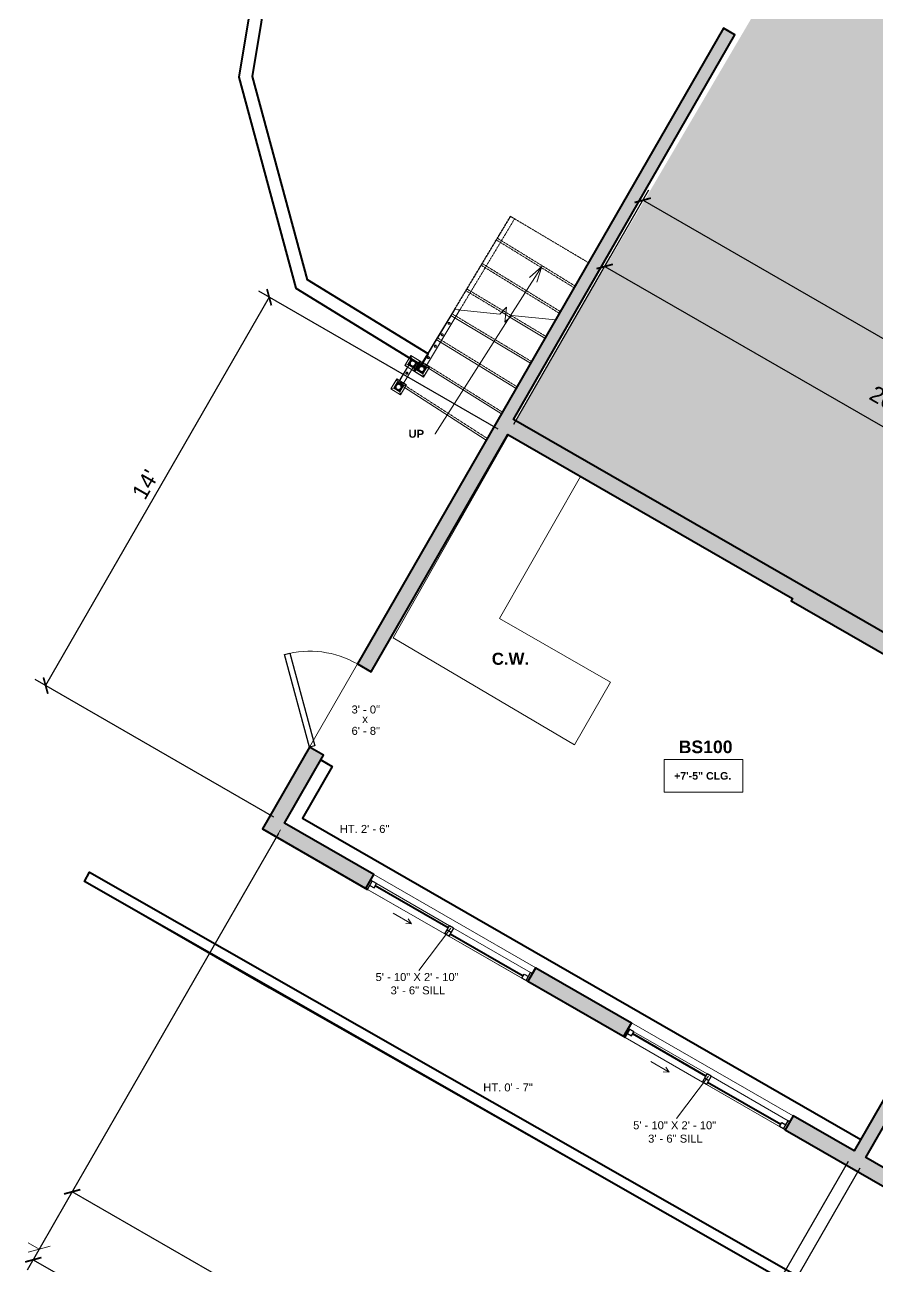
# Model space of a CAD drawing. Header units: inches. Extents: x -2078 to 106214, y -964 to 6385.
# Drawn here: x 86831.4 to 87151, y 3771.8 to 4237.1 of the extents above; entities that cross this region are included whole.
import ezdxf

# ---------------------------------------------------------------- set-up
doc = ezdxf.new("R2010")
doc.units = ezdxf.units.IN
doc.header["$MEASUREMENT"] = 0
doc.linetypes.add('Overhead 1_16_', pattern=[0.101562, 0.0625, -0.039062])
for name, color, linetype, lineweight in [('A-ANNO', 2, 'Continuous', 5), ('A-ANNO-DIMS', 1, 'Continuous', 9), ('A-ANNO-DIMS-48', 1, 'Continuous', 9), ('A-DOOR', 1, 'Continuous', 18), ('A-FLOR', 6, 'Continuous', 18), ('A-GENM', 13, 'Continuous', 9), ('A-GLAZ', 2, 'Continuous', 30), ('A-RAILING', 4, 'Continuous', 9), ('A-STRS', 4, 'Continuous', 9), ('A-STRS-MBND', 31, 'Overhead 1_16_', 9), ('A-WALL', 3, 'Continuous', 40), ('A-WINDOWS', 2, 'Continuous', 18), ('S-STRS-MBND', 31, 'Continuous', 9)]:
    doc.layers.add(name, color=color, linetype=linetype, lineweight=lineweight)
doc.layers.add('A-HATCH', color=9, linetype='Continuous')
doc.styles.add('Arial_1', font='arial.ttf', dxfattribs={"height": 0.0625})
doc.styles.add('Arial_2', font='arial.ttf', dxfattribs={"height": 3})
doc.styles.add('Arial_B_1', font='arialbd.ttf', dxfattribs={"height": 3})
doc.styles.add('Arial_B_2', font='arialbd.ttf', dxfattribs={"height": 0.125})
doc.styles.add('Arial_B_3', font='arialbd.ttf', dxfattribs={"height": 0.0625})
doc.styles.add('Arial_B_4', font='arialbd.ttf', dxfattribs={"height": 0.0625})
doc.styles.add('Jay Cad', font='arial.ttf', dxfattribs={"height": 0.125})
doc.dimstyles.new('Jay Cad - DIMS', dxfattribs={"dimtxt": 0.125, "dimasz": 0.09375, "dimexe": 0.09375, "dimexo": 0.09375, "dimgap": 0.046875, "dimtad": 1, "dimdec": 1, "dimzin": 0, "dimdsep": 46, "dimlunit": 4, "dimtxsty": 'Jay Cad', "dimblk": 'ARCHTICK', "dimcen": 0.09, "dimclrd": 1, "dimclre": 1, "dimclrt": 256, "dimadec": 0, "dimazin": 0, "dimtfac": 1, "dimtdec": 1, "dimtofl": 0, "dimtmove": 1, "dimatfit": 3, "dimfxl": 1, "dimtolj": 1, "dimtzin": 0, "dimarcsym": 0})

# ---------------------------------------------------------------- blocks, each defined once
blk = doc.blocks.new('JC- existing door Tag_quad - JC- existing door Tag_quad-839775-1ST FLOOR PLAN - BUISNESS OFFCE')
at = {"layer": 'A-ANNO', "insert": (-0.0234, 0.0378), "char_height": 0.0625, "width": 0.0505, "attachment_point": 1, "style": 'Arial_2', "bg_fill": 3, "box_fill_scale": 1.25, "bg_fill_color": 256, "bg_fill_true_color": 13158600, "bg_fill_transparency": 0}
blk.add_mtext('x', dxfattribs=at)
blk = doc.blocks.new('JC_SLIDING WINDOW - DOUBLE - SLIDING WINDOW-1478180-1ST FLOOR PLAN - BUISNESS OFFCE')
at = {"layer": 'A-GLAZ'}
for p, q in [((-35, 2.85), (-35, -3.15)), ((-35, 2.85), (-32.5, 2.85)), ((-34.25, 2.85), (-34.25, -0.65)), ((-32.5, 1.1), (-34.25, 1.1)), ((-32.5, 2.85), (-32.5, 1.1)), ((-0.875, -0.65), (-0.875, 2.85)), ((-0.875, 2.85), (0.875, 2.85)), ((0.875, 1.1), (-0.875, 1.1)), ((0.875, 2.85), (0.875, -0.65)), ((32.5, 1.1), (32.5, -0.65)), ((34.25, 1.1), (32.5, 1.1)), ((34.25, 2.85), (35, 2.85)), ((34.25, 2.85), (34.25, -0.65)), ((35, -3.15), (35, 2.85)), ((-35, -0.65), (-34.25, -0.65)), ((-0.875, -0.65), (0.875, -0.65)), ((32.5, -0.65), (35, -0.65))]:
    blk.add_line(p, q, dxfattribs=at)
at = {"layer": 'A-GLAZ', "lineweight": 9}
for p, q in [((-32.5, 2.85), (-0.875, 2.85)), ((0.875, 2.85), (34.25, 2.85)), ((-34.25, -0.65), (-0.875, -0.65)), ((0.875, -0.65), (32.5, -0.65))]:
    blk.add_line(p, q, dxfattribs=at)
at = {"layer": 'A-GLAZ', "lineweight": 40}
for p, q in [((-32.5, 1.975), (-0.875, 1.975)), ((0.875, 0.225), (32.5, 0.225))]:
    blk.add_line(p, q, dxfattribs=at)
at = {"layer": 'A-WINDOWS'}
for p, q in [((13.5, 5.85), (15.5, 6.85)), ((13.5, 5.85), (15.5, 4.85)), ((13.5, 5.85), (21.5, 5.85)), ((35, 2.85), (-35, 2.85)), ((-35, -3.15), (35, -3.15))]:
    blk.add_line(p, q, dxfattribs=at)
blk = doc.blocks.new('JC_DOOR_SINGLE PANEL - SINGLE DOOR-1478253-1ST FLOOR PLAN - BUISNESS OFFCE')
at = {"layer": 'A-DOOR', "lineweight": 30}
for p, q in [((-8.87, -27.04), (16.59, -1.59)), ((18, -3), (-7.46, -28.46)), ((16.59, -1.59), (18, -3)), ((-7.46, -28.46), (-8.87, -27.04))]:
    blk.add_line(p, q, dxfattribs=at)
at = {"layer": 'A-DOOR', "lineweight": 9}
blk.add_arc((18, -3), 36, 180, 225, dxfattribs=at)
blk = doc.blocks.new('Railing - Flat Cap - 2_ Heavy Duty Post-1520758-1ST FLOOR PLAN - BUISNESS OFFCE')
at = {"layer": 'A-RAILING'}
for p, q in [((-2.14, 2.14), (-2.16, 2.16)), ((-2.16, 2.16), (-2.16, -2.16)), ((-2.16, 2.16), (2.16, 2.16)), ((-1.34, 1.34), (-2.14, 2.14)), ((-2.14, 2.14), (-2.14, -2.14)), ((2.14, 2.14), (-2.14, 2.14)), ((-1.34, -1.34), (-1.34, 1.34)), ((1.34, 1.34), (-1.34, 1.34)), ((-1.13, 1.13), (-1.14, 1.14)), ((-1.14, 1.14), (-1.14, -1.14)), ((1.14, 1.14), (-1.14, 1.14)), ((-0.58, 0.58), (-1.1, 1.1)), ((-1, -1), (-1, 1)), ((1, 1), (-1, 1)), ((-1, 1), (-1, -1)), ((1, 1), (-1, 1)), ((-1, -1), (-1, 1)), ((-1, 1), (-1, -1)), ((-1, 1), (1, 1)), ((-1, 1), (1, 1)), ((0.91, 0.91), (-0.91, 0.91)), ((-0.91, 0.91), (-0.91, -0.91)), ((-0.91, 0.91), (0.91, 0.91)), ((-0.91, -0.91), (-0.91, 0.91)), ((1.1, 1.1), (0.58, 0.58)), ((0.91, -0.91), (0.91, 0.91)), ((0.91, 0.91), (0.91, -0.91)), ((1, 1), (1, -1)), ((1, -1), (1, 1)), ((1, -1), (1, 1)), ((1, 1), (1, -1)), ((1.14, 1.14), (1.13, 1.13)), ((1.14, -1.14), (1.14, 1.14)), ((2.14, 2.14), (1.34, 1.34)), ((1.34, 1.34), (1.34, -1.34)), ((2.16, 2.16), (2.14, 2.14)), ((2.14, -2.14), (2.14, 2.14)), ((2.16, -2.16), (2.16, 2.16)), ((-2.14, -2.14), (-2.16, -2.16)), ((-2.16, -2.16), (2.16, -2.16)), ((-1.34, -1.34), (-2.14, -2.14)), ((-2.14, -2.14), (2.14, -2.14)), ((1.34, -1.34), (-1.34, -1.34)), ((-1.13, -1.13), (-1.14, -1.14)), ((-1.14, -1.14), (1.14, -1.14)), ((-0.58, -0.58), (-1.1, -1.1)), ((1, -1), (-1, -1)), ((-1, -1), (1, -1)), ((1, -1), (-1, -1)), ((-1, -1), (1, -1)), ((-0.91, -0.91), (0.91, -0.91)), ((0.91, -0.91), (-0.91, -0.91)), ((0.58, -0.58), (1.1, -1.1)), ((1.13, -1.13), (1.14, -1.14)), ((1.34, -1.34), (2.14, -2.14)), ((2.14, -2.14), (2.16, -2.16))]:
    blk.add_line(p, q, dxfattribs=at)
for points in [[(-1.1, 1.1), (-1.1, 1.1), (-1.11, 1.11), (-1.12, 1.12), (-1.13, 1.13), (-1.13, 1.13), (-1.13, 1.13)], [(-0.55, 0.55), (-0.55, 0.55), (-0.56, 0.56), (-0.57, 0.57), (-0.58, 0.58), (-0.58, 0.58)], [(0.58, 0.58), (0.58, 0.58), (0.57, 0.57), (0.56, 0.56), (0.55, 0.55), (0.55, 0.55)], [(1.13, 1.13), (1.13, 1.13), (1.13, 1.13), (1.12, 1.12), (1.11, 1.11), (1.1, 1.1), (1.1, 1.1)], [(-1.1, -1.1), (-1.1, -1.1), (-1.11, -1.11), (-1.12, -1.12), (-1.13, -1.13), (-1.13, -1.13), (-1.13, -1.13)], [(-0.55, -0.55), (-0.55, -0.55), (-0.56, -0.56), (-0.57, -0.57), (-0.58, -0.58), (-0.58, -0.58)], [(0.55, -0.55), (0.55, -0.55), (0.56, -0.56), (0.57, -0.57), (0.58, -0.58), (0.58, -0.58)], [(1.1, -1.1), (1.1, -1.1), (1.11, -1.11), (1.12, -1.12), (1.13, -1.13), (1.13, -1.13), (1.13, -1.13)]]:
    blk.add_open_spline(points, degree=3, dxfattribs=at)
blk = doc.blocks.new('Railing - Flat Cap - 2_ Heavy Duty Post-1522975-1ST FLOOR PLAN - BUISNESS OFFCE')
at = {"layer": 'A-RAILING'}
for p, q in [((-2.14, 2.14), (-2.16, 2.16)), ((-2.16, 2.16), (-2.16, -2.16)), ((-2.16, 2.16), (2.16, 2.16)), ((-1.34, 1.34), (-2.14, 2.14)), ((-2.14, 2.14), (-2.14, -2.14)), ((2.14, 2.14), (-2.14, 2.14)), ((-1.34, -1.34), (-1.34, 1.34)), ((1.34, 1.34), (-1.34, 1.34)), ((-1.13, 1.13), (-1.14, 1.14)), ((-1.14, 1.14), (-1.14, -1.14)), ((1.14, 1.14), (-1.14, 1.14)), ((-0.58, 0.58), (-1.1, 1.1)), ((-1, -1), (-1, 1)), ((-1, 1), (-1, -1)), ((-1, 1), (1, 1)), ((-1, 1), (1, 1)), ((-1, -1), (-1, 1)), ((1, 1), (-1, 1)), ((-1, 1), (-1, -1)), ((1, 1), (-1, 1)), ((0.91, 0.91), (-0.91, 0.91)), ((-0.91, 0.91), (-0.91, -0.91)), ((-0.91, 0.91), (0.91, 0.91)), ((-0.91, -0.91), (-0.91, 0.91)), ((1.1, 1.1), (0.58, 0.58)), ((0.91, -0.91), (0.91, 0.91)), ((0.91, 0.91), (0.91, -0.91)), ((1, -1), (1, 1)), ((1, 1), (1, -1)), ((1, 1), (1, -1)), ((1, -1), (1, 1)), ((1.14, 1.14), (1.13, 1.13)), ((1.14, -1.14), (1.14, 1.14)), ((2.14, 2.14), (1.34, 1.34)), ((1.34, 1.34), (1.34, -1.34)), ((2.16, 2.16), (2.14, 2.14)), ((2.14, -2.14), (2.14, 2.14)), ((2.16, -2.16), (2.16, 2.16)), ((-2.14, -2.14), (-2.16, -2.16)), ((-2.16, -2.16), (2.16, -2.16)), ((-1.34, -1.34), (-2.14, -2.14)), ((-2.14, -2.14), (2.14, -2.14)), ((1.34, -1.34), (-1.34, -1.34)), ((-1.13, -1.13), (-1.14, -1.14)), ((-1.14, -1.14), (1.14, -1.14)), ((-0.58, -0.58), (-1.1, -1.1)), ((1, -1), (-1, -1)), ((-1, -1), (1, -1)), ((1, -1), (-1, -1)), ((-1, -1), (1, -1)), ((-0.91, -0.91), (0.91, -0.91)), ((0.91, -0.91), (-0.91, -0.91)), ((0.58, -0.58), (1.1, -1.1)), ((1.13, -1.13), (1.14, -1.14)), ((1.34, -1.34), (2.14, -2.14)), ((2.14, -2.14), (2.16, -2.16))]:
    blk.add_line(p, q, dxfattribs=at)
for points in [[(-1.1, 1.1), (-1.1, 1.1), (-1.11, 1.11), (-1.12, 1.12), (-1.13, 1.13), (-1.13, 1.13), (-1.13, 1.13)], [(-0.55, 0.55), (-0.55, 0.55), (-0.56, 0.56), (-0.57, 0.57), (-0.58, 0.58), (-0.58, 0.58)], [(0.58, 0.58), (0.58, 0.58), (0.57, 0.57), (0.56, 0.56), (0.55, 0.55), (0.55, 0.55)], [(1.13, 1.13), (1.13, 1.13), (1.13, 1.13), (1.12, 1.12), (1.11, 1.11), (1.1, 1.1), (1.1, 1.1)], [(-1.1, -1.1), (-1.1, -1.1), (-1.11, -1.11), (-1.12, -1.12), (-1.13, -1.13), (-1.13, -1.13), (-1.13, -1.13)], [(-0.55, -0.55), (-0.55, -0.55), (-0.56, -0.56), (-0.57, -0.57), (-0.58, -0.58), (-0.58, -0.58)], [(0.55, -0.55), (0.55, -0.55), (0.56, -0.56), (0.57, -0.57), (0.58, -0.58), (0.58, -0.58)], [(1.1, -1.1), (1.1, -1.1), (1.11, -1.11), (1.12, -1.12), (1.13, -1.13), (1.13, -1.13), (1.13, -1.13)]]:
    blk.add_open_spline(points, degree=3, dxfattribs=at)
blk = doc.blocks.new('Railing - Flat Cap - 2_ Heavy Duty Post-1516491-1ST FLOOR PLAN - BUISNESS OFFCE')
at = {"layer": 'A-RAILING'}
for p, q in [((-2.14, 2.14), (-2.16, 2.16)), ((-2.16, 2.16), (-2.16, -2.16)), ((-2.16, 2.16), (2.16, 2.16)), ((-1.34, 1.34), (-2.14, 2.14)), ((-2.14, 2.14), (-2.14, -2.14)), ((2.14, 2.14), (-2.14, 2.14)), ((-1.34, -1.34), (-1.34, 1.34)), ((1.34, 1.34), (-1.34, 1.34)), ((-1.13, 1.13), (-1.14, 1.14)), ((-1.14, 1.14), (-1.14, -1.14)), ((1.14, 1.14), (-1.14, 1.14)), ((-0.58, 0.58), (-1.1, 1.1)), ((-1, -1), (-1, 1)), ((-1, 1), (-1, -1)), ((-1, 1), (1, 1)), ((-1, 1), (1, 1)), ((-1, -1), (-1, 1)), ((1, 1), (-1, 1)), ((-1, 1), (-1, -1)), ((1, 1), (-1, 1)), ((0.91, 0.91), (-0.91, 0.91)), ((-0.91, 0.91), (-0.91, -0.91)), ((-0.91, 0.91), (0.91, 0.91)), ((-0.91, -0.91), (-0.91, 0.91)), ((1.1, 1.1), (0.58, 0.58)), ((0.91, -0.91), (0.91, 0.91)), ((0.91, 0.91), (0.91, -0.91)), ((1, -1), (1, 1)), ((1, 1), (1, -1)), ((1, 1), (1, -1)), ((1, -1), (1, 1)), ((1.14, 1.14), (1.13, 1.13)), ((1.14, -1.14), (1.14, 1.14)), ((2.14, 2.14), (1.34, 1.34)), ((1.34, 1.34), (1.34, -1.34)), ((2.16, 2.16), (2.14, 2.14)), ((2.14, -2.14), (2.14, 2.14)), ((2.16, -2.16), (2.16, 2.16)), ((-2.14, -2.14), (-2.16, -2.16)), ((-2.16, -2.16), (2.16, -2.16)), ((-1.34, -1.34), (-2.14, -2.14)), ((-2.14, -2.14), (2.14, -2.14)), ((1.34, -1.34), (-1.34, -1.34)), ((-1.13, -1.13), (-1.14, -1.14)), ((-1.14, -1.14), (1.14, -1.14)), ((-0.58, -0.58), (-1.1, -1.1)), ((1, -1), (-1, -1)), ((-1, -1), (1, -1)), ((1, -1), (-1, -1)), ((-1, -1), (1, -1)), ((-0.91, -0.91), (0.91, -0.91)), ((0.91, -0.91), (-0.91, -0.91)), ((0.58, -0.58), (1.1, -1.1)), ((1.13, -1.13), (1.14, -1.14)), ((1.34, -1.34), (2.14, -2.14)), ((2.14, -2.14), (2.16, -2.16))]:
    blk.add_line(p, q, dxfattribs=at)
for points in [[(-1.1, 1.1), (-1.1, 1.1), (-1.11, 1.11), (-1.12, 1.12), (-1.13, 1.13), (-1.13, 1.13), (-1.13, 1.13)], [(-0.55, 0.55), (-0.55, 0.55), (-0.56, 0.56), (-0.57, 0.57), (-0.58, 0.58), (-0.58, 0.58)], [(0.58, 0.58), (0.58, 0.58), (0.57, 0.57), (0.56, 0.56), (0.55, 0.55), (0.55, 0.55)], [(1.13, 1.13), (1.13, 1.13), (1.13, 1.13), (1.12, 1.12), (1.11, 1.11), (1.1, 1.1), (1.1, 1.1)], [(-1.1, -1.1), (-1.1, -1.1), (-1.11, -1.11), (-1.12, -1.12), (-1.13, -1.13), (-1.13, -1.13), (-1.13, -1.13)], [(-0.55, -0.55), (-0.55, -0.55), (-0.56, -0.56), (-0.57, -0.57), (-0.58, -0.58), (-0.58, -0.58)], [(0.55, -0.55), (0.55, -0.55), (0.56, -0.56), (0.57, -0.57), (0.58, -0.58), (0.58, -0.58)], [(1.1, -1.1), (1.1, -1.1), (1.11, -1.11), (1.12, -1.12), (1.13, -1.13), (1.13, -1.13), (1.13, -1.13)]]:
    blk.add_open_spline(points, degree=3, dxfattribs=at)
blk = doc.blocks.new('Railing - 3_4_ x 3_4_ x _045_ wall-1516493-1ST FLOOR PLAN - BUISNESS OFFCE')
at = {"layer": 'A-RAILING'}
for radius, start, end in [(0.375, 90, 180), (0.375, 90, 180), (0.375, 180, 270), (0.33, 0, 180), (0.33, 0, 180), (0.33, 180, 360), (0.33, 180, 360), (0.375, 0, 90), (0.375, 360, 90), (0.375, 270, 360), (0.375, 270, 360), (0.375, 180, 270)]:
    blk.add_arc((0, 0), radius, start, end, dxfattribs=at)
blk = doc.blocks.new('Railing - 3_4_ x 3_4_ x _045_ wall-1522971-1ST FLOOR PLAN - BUISNESS OFFCE')
at = {"layer": 'A-RAILING', "flags": 128}
for points in [[(-0.38, 0), (-0.37, 0.08), (-0.34, 0.16), (-0.29, 0.23), (-0.23, 0.29), (-0.16, 0.34), (-0.08, 0.37), (0, 0.38)], [(0, 0.38), (-0.08, 0.37), (-0.16, 0.34), (-0.23, 0.29), (-0.29, 0.23), (-0.34, 0.16), (-0.37, 0.08), (-0.38, 0)], [(-0.38, 0), (-0.37, -0.08), (-0.34, -0.16), (-0.29, -0.23), (-0.23, -0.29), (-0.16, -0.34), (-0.08, -0.37), (0, -0.38)], [(0, -0.38), (-0.08, -0.37), (-0.16, -0.34), (-0.23, -0.29), (-0.29, -0.23), (-0.34, -0.16), (-0.37, -0.08), (-0.38, 0)], [(-0.33, 0), (-0.32, 0.08), (-0.29, 0.15), (-0.25, 0.22), (-0.19, 0.27), (-0.12, 0.31), (-0.04, 0.33), (0.04, 0.33), (0.12, 0.31), (0.19, 0.27), (0.25, 0.22), (0.29, 0.15), (0.32, 0.08), (0.33, 0)], [(0.33, 0), (0.32, 0.08), (0.29, 0.15), (0.25, 0.22), (0.19, 0.27), (0.12, 0.31), (0.04, 0.33), (-0.04, 0.33), (-0.12, 0.31), (-0.19, 0.27), (-0.25, 0.22), (-0.29, 0.15), (-0.32, 0.08), (-0.33, 0)], [(0, 0.38), (0.08, 0.37), (0.16, 0.34), (0.23, 0.29), (0.29, 0.23), (0.34, 0.16), (0.37, 0.08), (0.38, 0)], [(0.38, 0), (0.37, 0.08), (0.34, 0.16), (0.29, 0.23), (0.23, 0.29), (0.16, 0.34), (0.08, 0.37), (0, 0.38)], [(-0.33, 0), (-0.32, -0.08), (-0.29, -0.15), (-0.25, -0.22), (-0.19, -0.27), (-0.12, -0.31), (-0.04, -0.33), (0.04, -0.33), (0.12, -0.31), (0.19, -0.27), (0.25, -0.22), (0.29, -0.15), (0.32, -0.08), (0.33, 0)], [(0.33, 0), (0.32, -0.08), (0.29, -0.15), (0.25, -0.22), (0.19, -0.27), (0.12, -0.31), (0.04, -0.33), (-0.04, -0.33), (-0.12, -0.31), (-0.19, -0.27), (-0.25, -0.22), (-0.29, -0.15), (-0.32, -0.08), (-0.33, 0)], [(0, -0.38), (0.08, -0.37), (0.16, -0.34), (0.23, -0.29), (0.29, -0.23), (0.34, -0.16), (0.37, -0.08), (0.38, 0)], [(0.38, 0), (0.37, -0.08), (0.34, -0.16), (0.29, -0.23), (0.23, -0.29), (0.16, -0.34), (0.08, -0.37), (0, -0.38)]]:
    blk.add_lwpolyline(points, dxfattribs=at)
blk = doc.blocks.new('Railing - Railing-1522911-1ST FLOOR PLAN - BUISNESS OFFCE')
at = {"layer": 'A-RAILING', "linetype": 'Overhead 1_16_'}
for p, q in [((-488.1, 390.49), (-467.16, 425.33)), ((-488.1, 390.49), (-467.16, 425.33)), ((-486.18, 390.29), (-465.66, 424.43)), ((-486.18, 390.29), (-465.66, 424.43)), ((-467.16, 425.33), (-465.66, 424.43)), ((-467.16, 425.33), (-465.66, 424.43))]:
    blk.add_line(p, q, dxfattribs=at)
at = {"layer": 'A-RAILING'}
for p, q in [((-500.81, 369.34), (-488.1, 390.49)), ((-500.81, 369.34), (-488.1, 390.49)), ((-500.23, 366.9), (-486.18, 390.29)), ((-500.23, 366.9), (-486.18, 390.29)), ((-486.18, 390.29), (-488.1, 390.49)), ((-486.18, 390.29), (-488.1, 390.49)), ((-486.18, 390.29), (-488.1, 390.49)), ((-509.3, 362.85), (-504.13, 371.45)), ((-509.3, 362.85), (-504.13, 371.45)), ((-507.8, 361.95), (-503.56, 369.01)), ((-507.8, 361.95), (-503.56, 369.01)), ((-504.13, 371.45), (-500.81, 369.34)), ((-504.13, 371.45), (-500.81, 369.34)), ((-503.56, 369.01), (-500.23, 366.9)), ((-503.56, 369.01), (-500.23, 366.9)), ((-509.36, 362.74), (-509.3, 362.85)), ((-509.36, 362.74), (-509.3, 362.85)), ((-507.86, 361.84), (-509.36, 362.74)), ((-507.86, 361.84), (-509.36, 362.74)), ((-507.86, 361.84), (-507.8, 361.95)), ((-507.86, 361.84), (-507.8, 361.95))]:
    blk.add_line(p, q, dxfattribs=at)
at = {"extrusion": (0, 0, -1), "zscale": -1}
for name, p, rotation in [('Railing - 3_4_ x 3_4_ x _045_ wall-1522971-1ST FLOOR PLAN - BUISNESS OFFCE', (490.22, 385.26), 211.0000000000001), ('Railing - 3_4_ x 3_4_ x _045_ wall-1522971-1ST FLOOR PLAN - BUISNESS OFFCE', (495.37, 376.69), 211.0000000000001), ('Railing - 3_4_ x 3_4_ x _045_ wall-1522971-1ST FLOOR PLAN - BUISNESS OFFCE', (492.79, 380.98), 211.0000000000001), ('Railing - Flat Cap - 2_ Heavy Duty Post-1522975-1ST FLOOR PLAN - BUISNESS OFFCE', (503.84, 370.23), 211), ('Railing - 3_4_ x 3_4_ x _045_ wall-1522971-1ST FLOOR PLAN - BUISNESS OFFCE', (497.94, 372.4), 211.0000000000001), ('Railing - Flat Cap - 2_ Heavy Duty Post-1516491-1ST FLOOR PLAN - BUISNESS OFFCE', (500.52, 368.12), 302.4138966847119), ('Railing - Flat Cap - 2_ Heavy Duty Post-1520758-1ST FLOOR PLAN - BUISNESS OFFCE', (509.13, 361.44), 211), ('Railing - 3_4_ x 3_4_ x _045_ wall-1516493-1ST FLOOR PLAN - BUISNESS OFFCE', (506.04, 366.58), 211)]:
    blk.add_blockref(name, p, dxfattribs=dict(at, rotation=rotation))
blk = doc.blocks.new('Generic Models 1 - Generic Models 1-1530883-1ST FLOOR PLAN - BUISNESS OFFCE')
at = {"layer": 'A-GENM'}
for p, q in [((-467.91, 343.4), (-511.24, 267.41)), ((-511.24, 267.41), (-467.91, 343.4)), ((-440.97, 327.89), (-467.91, 343.4)), ((-467.91, 343.4), (-440.97, 327.89)), ((-471.36, 274.61), (-440.97, 327.89)), ((-440.97, 327.89), (-471.36, 274.61)), ((-429.71, 250.76), (-471.36, 274.61)), ((-471.36, 274.61), (-429.71, 250.76)), ((-511.24, 267.41), (-443.16, 227.26)), ((-443.16, 227.26), (-511.24, 267.41)), ((-443.16, 227.26), (-429.71, 250.76)), ((-429.71, 250.76), (-443.16, 227.26))]:
    blk.add_line(p, q, dxfattribs=at)
blk = doc.blocks.new('_Oblique')
at = {"color": 0, "linetype": 'ByBlock', "lineweight": -2}
blk.add_line((-0.5, -0.5), (0.5, 0.5), dxfattribs=at)
blk = doc.blocks.new('_ArchTick')
at = {"color": 0, "linetype": 'ByBlock', "const_width": 0.15}
blk.add_lwpolyline([(-0.5, -0.5), (0.5, 0.5)], dxfattribs=at)
blk = doc.blocks.new('*D3169')
at = {"layer": 'A-ANNO-DIMS-48', "color": 1, "lineweight": -2, "transparency": 16777216}
for p, q in [((86846.93, 3795.77), (86832.34, 3770.28)), ((86834.57, 3774.19), (87208.47, 3560.13)), ((87220.83, 3581.71), (87206.24, 3556.22))]:
    blk.add_line(p, q, dxfattribs=at)
at = {"layer": 'Defpoints', "color": 0, "transparency": 16777216}
for p in [(86849.16, 3799.67), (87223.06, 3585.62), (87208.47, 3560.13)]:
    blk.add_point(p, dxfattribs=at)
at = {"layer": 'A-ANNO-DIMS-48', "color": 1, "lineweight": -2, "transparency": 16777216, "xscale": 4.5, "yscale": 4.5, "zscale": 4.5}
for p, rotation in [((86834.57, 3774.19), 150.2090032084977), ((87208.47, 3560.13), 330.2090032084977)]:
    blk.add_blockref('_ArchTick', p, dxfattribs=dict(at, rotation=rotation))
at = {"layer": 'A-ANNO-DIMS-48', "color": 2, "transparency": 16777216, "insert": (87024.16, 3671.77), "char_height": 6, "attachment_point": 5, "rotation": 330.209, "style": 'Jay Cad'}
blk.add_mtext('\\A1;35\'-11"', dxfattribs=at)
blk = doc.blocks.new('*D3178')
at = {"layer": 'A-ANNO-DIMS-48', "color": 1, "lineweight": -2, "transparency": 16777216}
for p, q in [((87014.77, 4087.42), (87051.04, 4150.44)), ((87048.8, 4146.54), (87262.4, 4023.61)), ((87228.37, 3964.48), (87264.64, 4027.51))]:
    blk.add_line(p, q, dxfattribs=at)
at = {"layer": 'Defpoints', "color": 0, "transparency": 16777216}
for p in [(87012.53, 4083.52), (87262.4, 4023.61), (87226.12, 3960.58)]:
    blk.add_point(p, dxfattribs=at)
at = {"layer": 'A-ANNO-DIMS-48', "color": 1, "lineweight": -2, "transparency": 16777216, "xscale": 4.5, "yscale": 4.5, "zscale": 4.5}
for p, rotation in [((87048.8, 4146.54), 150.0778970738545), ((87262.4, 4023.61), 330.0778970738545)]:
    blk.add_blockref('_ArchTick', p, dxfattribs=dict(at, rotation=rotation))
at = {"layer": 'A-ANNO-DIMS-48', "color": 2, "transparency": 16777216, "insert": (87160.25, 4093.16), "char_height": 6, "width": 0.8352, "attachment_point": 5, "rotation": 330.0779, "style": 'Jay Cad'}
blk.add_mtext('\\A1;20\'-6{\\H1x;\\S1/2;}"', dxfattribs=at)
blk = doc.blocks.new('*D3186')
at = {"layer": 'A-ANNO-DIMS-48', "color": 1, "lineweight": -2, "transparency": 16777216}
for p, q in [((87014.77, 4087.42), (87065.33, 4175.26)), ((87442.22, 3953.15), (87063.08, 4171.36)), ((87376.26, 3838.56), (87444.46, 3957.05))]:
    blk.add_line(p, q, dxfattribs=at)
at = {"layer": 'Defpoints', "color": 0, "transparency": 16777216}
for p in [(87063.08, 4171.36), (87012.53, 4083.52), (87374.02, 3834.66)]:
    blk.add_point(p, dxfattribs=at)
at = {"layer": 'A-ANNO-DIMS-48', "color": 1, "lineweight": -2, "transparency": 16777216, "xscale": 4.5, "yscale": 4.5, "zscale": 4.5}
for p, rotation in [((87063.08, 4171.36), 150.0778970738545), ((87442.22, 3953.15), 330.0778970738545)]:
    blk.add_blockref('_ArchTick', p, dxfattribs=dict(at, rotation=rotation))
at = {"layer": 'A-ANNO-DIMS-48', "color": 2, "transparency": 16777216, "insert": (87257.3, 4070.34), "char_height": 6, "width": 0.8352, "attachment_point": 5, "rotation": 330.0779, "style": 'Jay Cad'}
blk.add_mtext('\\A1;36\'-5{\\H1x;\\S1/2;}"', dxfattribs=at)
blk = doc.blocks.new('*D3189')
at = {"layer": 'A-ANNO-DIMS-48', "color": 1, "lineweight": -2, "transparency": 16777216}
for p, q in [((86926.48, 3934.01), (86846.92, 3795.77)), ((87140.07, 3811.08), (87060.51, 3672.84)), ((87062.76, 3676.74), (86849.16, 3799.67))]:
    blk.add_line(p, q, dxfattribs=at)
at = {"layer": 'Defpoints', "color": 0, "transparency": 16777216}
for p in [(86928.72, 3937.91), (87142.32, 3814.98), (86849.16, 3799.67)]:
    blk.add_point(p, dxfattribs=at)
at = {"layer": 'A-ANNO-DIMS-48', "color": 1, "lineweight": -2, "transparency": 16777216, "xscale": 4.5, "yscale": 4.5, "zscale": 4.5}
for p, rotation in [((86849.16, 3799.67), 150.0778970738545), ((87062.76, 3676.74), 330.0778970738545)]:
    blk.add_blockref('_ArchTick', p, dxfattribs=dict(at, rotation=rotation))
at = {"layer": 'A-ANNO-DIMS-48', "color": 2, "transparency": 16777216, "insert": (86960.61, 3746.29), "char_height": 6, "width": 0.4874, "attachment_point": 5, "rotation": 330.0779, "style": 'Jay Cad'}
blk.add_mtext('\\A1;20\'-6{\\H1x;\\S1/2;}"', dxfattribs=at)
blk = doc.blocks.new('*D3190')
at = {"layer": 'A-ANNO-DIMS-48', "color": 1, "lineweight": -2, "transparency": 16777216}
for p, q in [((87144.41, 3808.58), (87064.85, 3670.35)), ((87198.14, 3777.66), (87118.58, 3639.42)), ((87120.83, 3643.32), (87067.09, 3674.25))]:
    blk.add_line(p, q, dxfattribs=at)
at = {"layer": 'Defpoints', "color": 0, "transparency": 16777216}
for p in [(87146.65, 3812.48), (87200.39, 3781.56), (87067.09, 3674.25)]:
    blk.add_point(p, dxfattribs=at)
at = {"layer": 'A-ANNO-DIMS-48', "color": 1, "lineweight": -2, "transparency": 16777216, "xscale": 4.5, "yscale": 4.5, "zscale": 4.5}
for p, rotation in [((87067.09, 3674.25), 150.0778970738545), ((87120.83, 3643.32), 330.0778970738545)]:
    blk.add_blockref('_ArchTick', p, dxfattribs=dict(at, rotation=rotation))
at = {"layer": 'A-ANNO-DIMS-48', "color": 2, "transparency": 16777216, "insert": (87096.61, 3663.39), "char_height": 6, "width": 0.4008, "attachment_point": 5, "rotation": 330.0779, "style": 'Jay Cad'}
blk.add_mtext('\\A1;5\'-2"', dxfattribs=at)
blk = doc.blocks.new('*D3191')
at = {"layer": 'A-ANNO-DIMS-48', "color": 1, "lineweight": -2, "transparency": 16777216}
for p, q in [((87202.48, 3775.16), (87123.41, 3637.78)), ((87296.89, 3713.9), (87220.82, 3581.72)), ((87223.06, 3585.62), (87125.65, 3641.68))]:
    blk.add_line(p, q, dxfattribs=at)
at = {"layer": 'Defpoints', "color": 0, "transparency": 16777216}
for p in [(87204.72, 3779.06), (87299.14, 3717.8), (87125.65, 3641.68)]:
    blk.add_point(p, dxfattribs=at)
at = {"layer": 'A-ANNO-DIMS-48', "color": 1, "lineweight": -2, "transparency": 16777216, "xscale": 4.5, "yscale": 4.5, "zscale": 4.5}
for p, rotation in [((87125.65, 3641.68), 150.0778970738545), ((87223.06, 3585.62), 330.0778970738545)]:
    blk.add_blockref('_ArchTick', p, dxfattribs=dict(at, rotation=rotation))
at = {"layer": 'A-ANNO-DIMS-48', "color": 2, "transparency": 16777216, "insert": (87179.01, 3621.73), "char_height": 6, "width": 0.4008, "attachment_point": 5, "rotation": 330.0779, "style": 'Jay Cad'}
blk.add_mtext('\\A1;9\'-4{\\H1x;\\S1/2;}"', dxfattribs=at)
blk = doc.blocks.new('*D3192')
at = {"layer": 'A-ANNO-DIMS-48', "color": 1, "lineweight": -2, "transparency": 16777216}
for p, q in [((87008.88, 4085.61), (86919.12, 4137.27)), ((86923.02, 4135.03), (86839.22, 3989.42)), ((86924.82, 3940.15), (86835.32, 3991.67))]:
    blk.add_line(p, q, dxfattribs=at)
at = {"layer": 'Defpoints', "color": 0, "transparency": 16777216}
for p in [(87012.78, 4083.37), (86839.22, 3989.42), (86928.72, 3937.91)]:
    blk.add_point(p, dxfattribs=at)
at = {"layer": 'A-ANNO-DIMS-48', "color": 1, "lineweight": -2, "transparency": 16777216, "xscale": 4.5, "yscale": 4.5, "zscale": 4.5}
for p, rotation in [((86923.02, 4135.03), 60.07789707409209), ((86839.22, 3989.42), 240.0778970740921)]:
    blk.add_blockref('_ArchTick', p, dxfattribs=dict(at, rotation=rotation))
at = {"layer": 'A-ANNO-DIMS-48', "color": 2, "transparency": 16777216, "insert": (86876.56, 4064.85), "char_height": 6, "width": 0.4874, "attachment_point": 5, "rotation": 60.0779, "style": 'Jay Cad'}
blk.add_mtext("\\A1;14'", dxfattribs=at)

msp = doc.modelspace()

# ---------------------------------------------------------------- hatches: boundary and pattern name
at = {"layer": 'A-HATCH', "true_color": 0x939598}
h = msp.add_hatch(dxfattribs=at)
h.set_pattern_fill('EARTH', color=252, scale=60)
h.set_pattern_definition([(0, (86743.291, 382.567), (15, 15), [15, -15]), (0, (86743.291, 388.192), (15, 15), [15, -15]), (0, (86743.291, 393.817), (15, 15), [15, -15]), (90, (86745.166, 395.692), (-15, 15), [15, -15]), (90, (86750.791, 395.692), (-15, 15), [15, -15]), (90, (86756.416, 395.692), (-15, 15), [15, -15])])
h.paths.add_polyline_path([(87132.896, 4289.106), (87017.407, 4092.47), (87015.283, 4088.854), (87291.55, 3929.849), (87273.457, 3898.536), (87374.192, 3840.331), (87378.692, 3834.47), (87386.192, 3834.2), (87386.204, 3834.536), (87448.191, 3835.461), (87448.191, 3790.121), (87497.54, 3790.121), (87497.54, 3723.949), (87656.54, 3723.949), (87656.54, 3673.121), (87707.04, 3673.121), (87707.04, 3720.357), (87777.973, 3720.47), (87777.973, 3868.18), (87965.473, 3868.18), (87965.473, 3669.046), (88010.539, 3667.829), (88010.539, 3948.898), (87685.157, 3950.115)])
at = {"layer": 'A-HATCH'}
for points in [[(87014.651, 4089.215), (87097.653, 4233.43), (87093.319, 4235.924), (87010.318, 4091.709)], [(87288.524, 3924.668), (87291.517, 3929.868), (87015.518, 4088.716), (87012.525, 4083.516), (87119.265, 4022.083), (87119.779, 4022.976), (87226.635, 3961.476), (87226.121, 3960.583), (87284.19, 3927.162)], [(87225.638, 3959.743), (87226.635, 3961.476), (87119.779, 4022.976), (87118.781, 4021.243), (87137.707, 4010.35)], [(87311.167, 3717.798), (87119.51, 3828.105), (87116.517, 3822.904), (87299.139, 3717.798)]]:
    msp.add_hatch(color=256, dxfattribs=at).paths.add_polyline_path(points)
h = msp.add_hatch(color=256, dxfattribs=at)
h.paths.add_polyline_path([(87146.653, 3812.483), (87208.008, 3919.087), (87203.674, 3921.581), (87142.319, 3814.977)])
h.paths.add_polyline_path([(87223.97, 3946.822), (87230.455, 3958.089), (87226.121, 3960.583), (87219.636, 3949.316)])
h = msp.add_hatch(color=256, dxfattribs=at)
h.dxf.hatch_style = 1
h.paths.add_polyline_path([(87022.951, 3883.678), (87019.958, 3878.478), (87055.847, 3857.822), (87058.84, 3863.022)])

# ---------------------------------------------------------------- linework, layer by layer
for p, q in [((87015.283, 4088.854), (87015.282, 4088.852)), ((87291.55, 3929.849), (87015.283, 4088.854))]:
    msp.add_line(p, q)
at = {"layer": 'A-ANNO'}
for p, q in [((87025.182, 4146.558), (86985.233, 4083.838)), ((87025.182, 4146.558), (87020.602, 4142.361)), ((87025.182, 4146.558), (87023.314, 4140.634)), ((86985.233, 4083.838), (86985.11, 4083.838)), ((86991.12, 3898.536), (86979.168, 3882.674)), ((87087.678, 3842.963), (87075.727, 3827.101))]:
    msp.add_line(p, q, dxfattribs=at)
at = {"layer": 'A-ANNO', "flags": 128}
msp.add_lwpolyline([(87071.069, 3961.702), (87100.625, 3961.702), (87100.625, 3949.513), (87071.069, 3949.513)], close=True, dxfattribs=at)
at = {"layer": 'A-ANNO-DIMS'}
for p, q in [((86927.226, 3935.31), (86834.513, 3774.22)), ((86836.758, 3778.12), (86832.661, 3780.478))]:
    msp.add_line(p, q, dxfattribs=at)
at = {"layer": 'A-FLOR'}
for p, q in [((87014.651, 4089.215), (87291.55, 3929.849)), ((86923.014, 3875.974), (86853.731, 3915.972)), ((87136.02, 3754.922), (86923.014, 3875.974))]:
    msp.add_line(p, q, dxfattribs=at)
at = {"layer": 'A-HATCH'}
msp.add_line((87015.311, 4088.836), (87291.55, 3929.849), dxfattribs=at)
at = {"layer": 'A-STRS'}
for p, q in [((86985.672, 4119.181), (86991.107, 4128.225)), ((86991.107, 4128.225), (86992.457, 4130.472)), ((86991.107, 4128.225), (87020.997, 4110.265)), ((87010.189, 4129.409), (87011.715, 4128.492)), ((87013.288, 4127.546), (87026.407, 4119.664)), ((86980.153, 4109.996), (86985.672, 4119.181)), ((86985.672, 4119.181), (87015.561, 4100.819)), ((86971.222, 4102.778), (86976.519, 4111.594)), ((86976.519, 4111.594), (86979.845, 4109.482)), ((86979.845, 4109.482), (86980.153, 4109.996)), ((86980.153, 4109.996), (87010.077, 4091.29)), ((86971.222, 4102.778), (87004.405, 4081.436))]:
    msp.add_line(p, q, dxfattribs=at)
at = {"layer": 'A-STRS', "linetype": 'Overhead 1_16_'}
for p, q in [((86991.493, 4128.868), (87021.372, 4110.915)), ((87010.731, 4129.958), (87011.801, 4129.315)), ((87013.831, 4128.095), (87026.781, 4120.314)), ((86986.058, 4119.824), (87015.935, 4101.469)), ((86980.54, 4110.639), (87010.451, 4091.941)), ((86971.609, 4103.421), (87004.78, 4082.087))]:
    msp.add_line(p, q, dxfattribs=at)
at = {"layer": 'A-STRS-MBND'}
for p, q in [((86992.457, 4130.472), (87013.422, 4165.364)), ((87013.422, 4165.364), (87042.707, 4147.986)), ((87008.121, 4156.542), (87037.305, 4138.6)), ((87008.507, 4157.185), (87037.679, 4139.25)), ((87002.423, 4147.059), (87031.785, 4129.008)), ((87002.81, 4147.702), (87032.159, 4129.658)), ((86996.691, 4137.519), (87010.189, 4129.409)), ((86997.077, 4138.162), (87010.731, 4129.958)), ((87011.715, 4128.492), (87013.288, 4127.546)), ((87011.801, 4129.315), (87013.831, 4128.095))]:
    msp.add_line(p, q, dxfattribs=at)
at = {"layer": 'A-WALL'}
for points in [[(86980.029, 4109.546), (86982.645, 4113.807), (86937.381, 4141.591), (86916.79, 4217.785), (86930.142, 4298.551), (86964.74, 4358.777), (87120.882, 4269.077), (87123.372, 4273.413), (86962.895, 4365.603), (86925.356, 4300.258), (86911.68, 4217.529), (86933.073, 4138.369)], [(87117.568, 3715.877), (87162.905, 3689.055), (87160.868, 3685.613), (87112.089, 3714.471), (87136.02, 3754.922), (86853.731, 3915.972), (86855.713, 3919.447), (87141.531, 3756.383)], [(87417.973, 3674.548), (87417.973, 3722.798), (87302.479, 3722.798), (87204.722, 3779.062), (87228.357, 3820.127), (87224.023, 3822.621), (87200.388, 3781.556), (87146.653, 3812.483), (87208.008, 3919.087), (87203.674, 3921.581), (87142.319, 3814.977), (87119.51, 3828.105), (87116.517, 3822.904), (87299.139, 3717.798), (87412.973, 3717.798), (87412.973, 3669.548), (87455.612, 3669.548), (87455.612, 3674.548)]]:
    msp.add_lwpolyline(points, close=True, dxfattribs=at)
for points in [[(86959.289, 3913.395), (86962.282, 3918.595), (86928.723, 3937.91), (86943.357, 3963.336), (86938.156, 3966.329), (86920.53, 3935.702), (86959.939, 3913.021)], [(86942.34, 3961.57), (86946.674, 3959.076), (86935.551, 3939.749), (87144.813, 3819.31)], [(87056.497, 3857.448), (87019.958, 3878.478), (87022.951, 3883.678), (87058.84, 3863.022), (87055.847, 3857.822)]]:
    msp.add_lwpolyline(points, dxfattribs=at)
at = {"layer": 'S-STRS-MBND'}
for p, q in [((87009.472, 4128.684), (86992.457, 4130.472)), ((87012.004, 4131.246), (87009.472, 4128.684)), ((87011.416, 4125.652), (87012.004, 4131.246)), ((87013.948, 4128.214), (87011.416, 4125.652)), ((87030.336, 4126.491), (87013.948, 4128.214))]:
    msp.add_line(p, q, dxfattribs=at)

# ---------------------------------------------------------------- block references
at = {"layer": 'A-ANNO-DIMS', "xscale": 5.999999999999999, "yscale": 5.999999999999999, "zscale": 5.999999999999999, "rotation": 330.0778970738652}
msp.add_blockref('_Oblique', (86836.758, 3778.12), dxfattribs=at)
at = {"layer": 'A-GENM'}
msp.add_blockref('Generic Models 1 - Generic Models 1-1530883-1ST FLOOR PLAN - BUISNESS OFFCE', (87480.692, 3739.97), dxfattribs=at)
at = {"layer": 'A-RAILING'}
msp.add_blockref('Railing - Railing-1522911-1ST FLOOR PLAN - BUISNESS OFFCE', (87480.692, 3739.97), dxfattribs=at)
at = {"layer": 'A-WINDOWS', "rotation": 150.0778970738661}
for p in [(86991.045, 3898.406), (87087.604, 3842.833)]:
    msp.add_blockref('JC_SLIDING WINDOW - DOUBLE - SLIDING WINDOW-1478180-1ST FLOOR PLAN - BUISNESS OFFCE', p, dxfattribs=at)

# ---------------------------------------------------------------- texts
at = {"layer": 'A-ANNO', "attachment_point": 1}
for s, insert, char_height, width, style in [('UP', (86975.27, 4085.338), 3, 7.272, 'Arial_B_4'), ('C.W.', (87006.48, 4001.732), 4.5, 16.968, 'Arial_B_3'), ('3\' - 0"', (86953.899, 3981.97), 3, 13.4835, 'Arial_1'), ('6\' - 8"', (86953.899, 3973.959), 3, 13.4835, 'Arial_1'), ('BS100', (87076.551, 3968.822), 4.7244, 35.9055, 'Arial_B_1'), ('+7\'-5" CLG.', (87074.849, 3957.007), 2.83465, 26.5125, 'Arial_B_2'), ('HT. 2\' - 6"', (86949.507, 3937.197), 3, 23.4825, 'Arial_1'), ('5\' - 10" X 2\' - 10"', (86962.916, 3881.674), 3, 39.2385, 'Arial_1'), ('3\' - 6" SILL', (86968.541, 3876.674), 3, 25.6035, 'Arial_1'), ('HT. 0\' - 7"', (87003.272, 3840.297), 3, 23.4825, 'Arial_1'), ('5\' - 10" X 2\' - 10"', (87059.475, 3826.101), 3, 39.2385, 'Arial_1'), ('3\' - 6" SILL', (87065.1, 3821.101), 3, 25.6035, 'Arial_1')]:
    msp.add_mtext(s, dxfattribs=dict(at, insert=insert, char_height=char_height, width=width, style=style))

# ---------------------------------------------------------------- dimensions: what is measured, and where the dimension line sits
at = {"layer": 'A-ANNO-DIMS-48'}
for base, p1, p2, picture, middle in [((87063.083, 4171.36), (87374.02, 3834.656), (87012.525, 4083.516), '*D3186', (87257.304, 4070.341)), ((87262.396, 4023.61), (87012.525, 4083.516), (87226.121, 3960.583), '*D3178', (87160.249, 4093.159)), ((86849.162, 3799.673), (87142.319, 3814.977), (86928.723, 3937.91), '*D3189', (86960.612, 3746.289)), ((87067.092, 3674.246), (87200.388, 3781.556), (87146.653, 3812.483), '*D3190', (87096.61, 3663.388)), ((87125.653, 3641.679), (87299.139, 3717.798), (87204.722, 3779.062), '*D3191', (87179.01, 3621.73))]:
    dim = msp.add_linear_dim(base=base, p1=p1, p2=p2, angle=330.0779, dimstyle='Jay Cad - DIMS', override={"dimclrt": 2}, dxfattribs=at)
    dim.commit()
    dim.dimension.update_dxf_attribs({"geometry": picture, "text_midpoint": middle})
dim = msp.add_aligned_dim(p1=(86849.162, 3799.673), p2=(87223.063, 3585.616), distance=-29.368, dimstyle='Jay Cad - DIMS', override={"dimclrt": 2}, dxfattribs=at)
dim.commit()
dim.dimension.update_dxf_attribs({"geometry": '*D3169', "text_midpoint": (87024.162, 3671.771)})

# ---------------------------------------------------------------- next in the draw order: block references
at = {"layer": 'A-ANNO', "xscale": 48, "yscale": 48, "zscale": 48}
msp.add_blockref('JC- existing door Tag_quad - JC- existing door Tag_quad-839775-1ST FLOOR PLAN - BUISNESS OFFCE', (86959.054, 3976.618), dxfattribs=at)

# ---------------------------------------------------------------- next in the draw order: hatches: boundary and pattern name
at = {"layer": 'A-HATCH'}
h = msp.add_hatch(color=256, dxfattribs=at)
h.paths.add_polyline_path([(86925.73, 3932.71), (86959.289, 3913.395), (86962.282, 3918.595), (86928.723, 3937.91), (86943.357, 3963.336), (86938.156, 3966.329), (86920.53, 3935.702)])
h.paths.add_polyline_path([(86961.314, 3994.537), (87015.518, 4088.716), (87010.318, 4091.709), (86956.114, 3997.53)])

# ---------------------------------------------------------------- next in the draw order: linework, layer by layer
at = {"layer": 'A-FLOR'}
msp.add_line((86938.156, 3966.329), (86956.114, 3997.53), dxfattribs=at)
at = {"layer": 'A-WALL'}
msp.add_lwpolyline([(87291.517, 3929.868), (87014.651, 4089.215), (87097.653, 4233.43), (87093.319, 4235.924), (86956.114, 3997.53), (86961.314, 3994.537), (87012.525, 4083.516), (87119.265, 4022.083), (87118.781, 4021.243), (87225.638, 3959.743)], dxfattribs=at)

# ---------------------------------------------------------------- next in the draw order: block references
at = {"layer": 'A-DOOR', "rotation": 240.077897073866}
msp.add_blockref('JC_DOOR_SINGLE PANEL - SINGLE DOOR-1478253-1ST FLOOR PLAN - BUISNESS OFFCE', (86949.735, 3980.433), dxfattribs=at)

# ---------------------------------------------------------------- next in the draw order: dimensions: what is measured, and where the dimension line sits
at = {"layer": 'A-ANNO-DIMS-48'}
dim = msp.add_linear_dim(base=(86839.218, 3989.423), p1=(87012.784, 4083.367), p2=(86928.723, 3937.91), angle=60.0779, dimstyle='Jay Cad - DIMS', override={"dimclrt": 2}, dxfattribs=at)
dim.commit()
dim.dimension.update_dxf_attribs({"geometry": '*D3192', "text_midpoint": (86876.559, 4064.851)})

doc.saveas('drawing.dxf')
